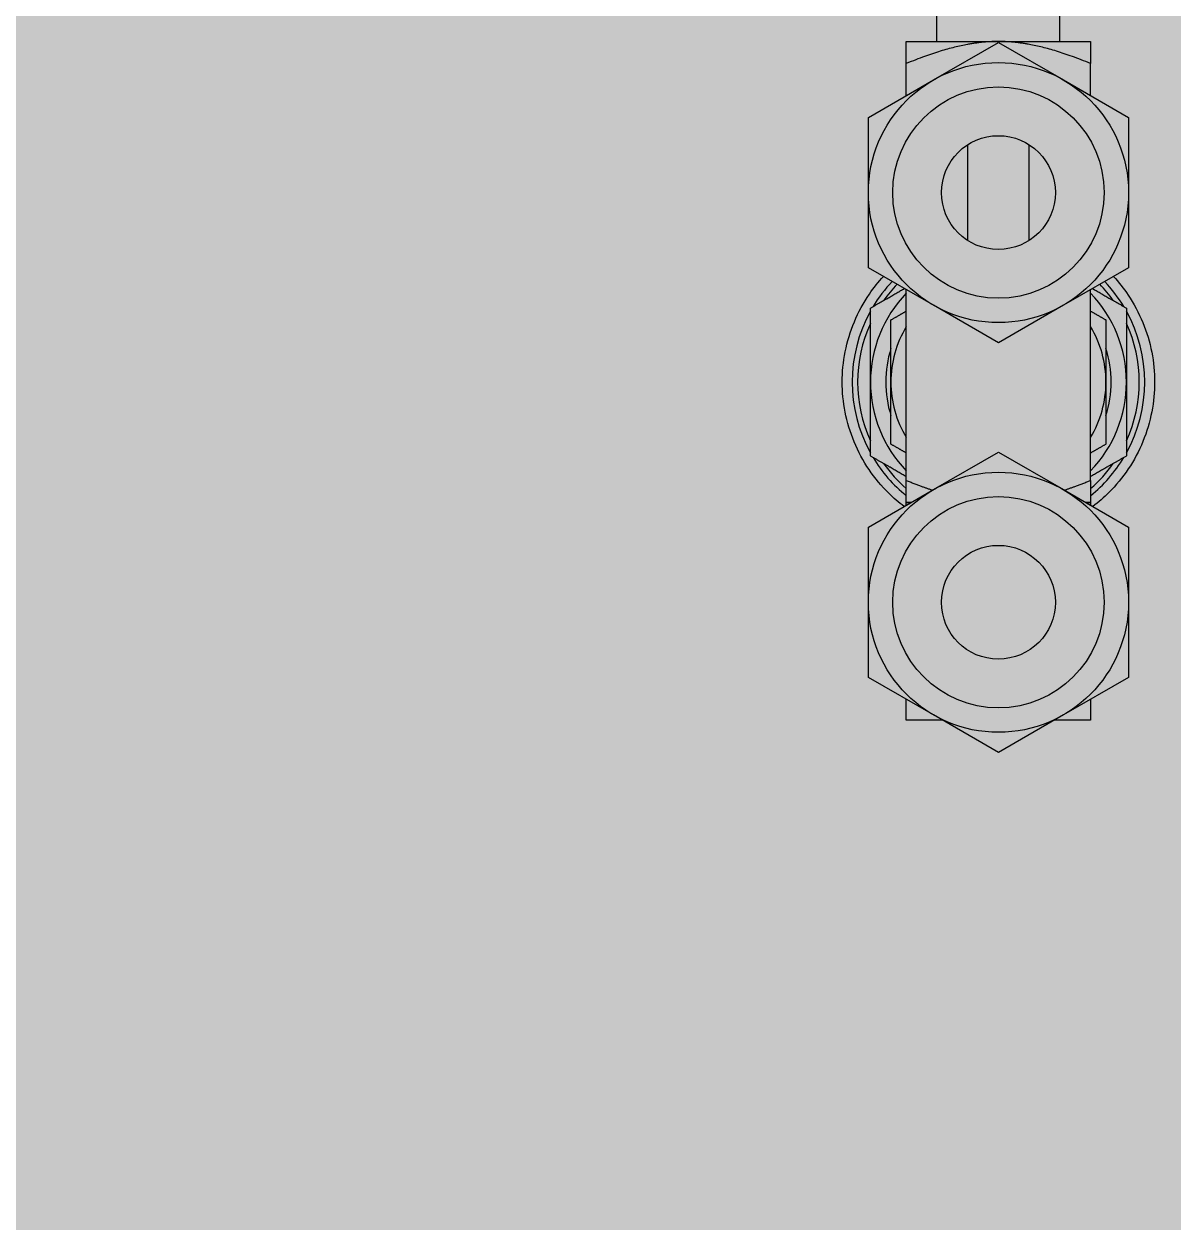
# Model space of a CAD drawing. Header units: millimetres. Extents: x -18489 to 17339, y -1599 to 10961.
# Drawn here: x -14378.32 to -14355.91, y 2960.83 to 2984.2 of the extents above; entities that cross this region are included whole.
import ezdxf

# ---------------------------------------------------------------- set-up
doc = ezdxf.new("R2010")
doc.units = ezdxf.units.MM
for name, color, linetype in [('188K-SM-03-F10-MECH-EQ-Y2257103$0$0 Xref', 8, 'Continuous'), ('188K-SM-03-F10-MECH-EQ-Y2257103$0$M-EQU-FOUNDATION', 8, 'Continuous'), ('188K-SM-03-F10-MECH-EQ-Y2257103$0$Micron CUP L10 HVAC EQU$0$M-MECH-EQU', 136, 'Continuous'), ('188K-SM-03-F10-MECH-EQ-Y2257103$0$Micron CUP L10 HVAC EQU$0$M-PHASE1 AREA', 252, 'Continuous')]:
    doc.layers.add(name, color=color, linetype=linetype)

# ---------------------------------------------------------------- blocks, each defined once
blk = doc.blocks.new('188K-SM-03-F10-MECH-EQ-Y2257103$0$Micron CUP L10 HVAC EQU$0$A$C0c53ceb0')
at = {"layer": '188K-SM-03-F10-MECH-EQ-Y2257103$0$Micron CUP L10 HVAC EQU$0$M-PHASE1 AREA'}
for p, q in [((17826.39114, 20664.45487), (17826.39114, 20681.81017)), ((17850.36686, 20664.45487), (17850.36686, 20681.06108)), ((17820.3972, 20664.45487), (17838.379, 20664.45487)), ((17820.3972, 20660.15459), (17820.3972, 20664.45487)), ((17825.69184, 20656.9595), (17838.379, 20664.28444)), ((17838.379, 20664.45487), (17856.36079, 20664.45487)), ((17838.379, 20664.28444), (17851.06615, 20656.9595)), ((17856.36079, 20664.45487), (17856.36079, 20660.15459)), ((17820.3972, 20653.90264), (17820.3972, 20660.15459)), ((17856.36079, 20653.90264), (17856.36079, 20660.15459)), ((17813.00469, 20649.63457), (17825.69184, 20656.9595)), ((17851.06615, 20656.9595), (17863.75331, 20649.63457)), ((17813.00469, 20634.98471), (17813.00469, 20649.63457)), ((17863.75331, 20649.63457), (17863.75331, 20634.98471)), ((17832.38507, 20625.64068), (17832.38507, 20644.32873)), ((17844.37293, 20625.64068), (17844.37293, 20644.32873)), ((17813.00469, 20620.33484), (17813.00469, 20634.98471)), ((17863.75331, 20634.98471), (17863.75331, 20620.33484)), ((17825.69184, 20613.00991), (17813.00469, 20620.33484)), ((17863.75331, 20620.33484), (17851.06615, 20613.00991)), ((17820.3972, 20578.84617), (17820.3972, 20616.06677)), ((17856.36079, 20578.84617), (17856.36079, 20616.06677)), ((17838.379, 20605.68498), (17825.69184, 20613.00991)), ((17851.06615, 20613.00991), (17838.379, 20605.68498)), ((17825.69184, 20577.04041), (17838.379, 20584.36535)), ((17838.379, 20584.36535), (17851.06615, 20577.04041)), ((17813.00469, 20569.71548), (17825.69184, 20577.04041)), ((17820.3972, 20574.54589), (17820.3972, 20578.84617)), ((17851.06615, 20577.04041), (17863.75331, 20569.71548)), ((17856.36079, 20578.84617), (17856.36079, 20574.54589)), ((17820.3972, 20573.98355), (17820.3972, 20574.54589)), ((17820.3972, 20574.54589), (17821.37121, 20574.54589)), ((17821.37121, 20574.54589), (17820.3972, 20574.54589)), ((17855.38679, 20574.54589), (17856.36079, 20574.54589)), ((17856.36079, 20574.54589), (17855.38679, 20574.54589)), ((17856.36079, 20574.54589), (17856.36079, 20573.98355)), ((17813.00469, 20555.06562), (17813.00469, 20569.71548)), ((17863.75331, 20569.71548), (17863.75331, 20555.06562)), ((17813.00469, 20540.41575), (17813.00469, 20555.06562)), ((17863.75331, 20555.06562), (17863.75331, 20540.41575)), ((17825.69184, 20533.09082), (17813.00469, 20540.41575)), ((17863.75331, 20540.41575), (17851.06615, 20533.09082)), ((17820.3972, 20532.08888), (17820.3972, 20536.14768)), ((17856.36079, 20536.14768), (17856.36079, 20532.08888)), ((17838.379, 20525.76588), (17825.69184, 20533.09082)), ((17851.06615, 20533.09082), (17838.379, 20525.76588)), ((17827.42726, 20532.08888), (17820.3972, 20532.08888)), ((17856.36079, 20532.08888), (17849.33074, 20532.08888))]:
    blk.add_line(p, q, dxfattribs=at)
for centre, radius in [((17838.379, 20634.98471), 25.37431), ((17838.379, 20634.98471), 20.61663), ((17838.379, 20634.98471), 11.10126), ((17838.379, 20555.06562), 25.37431), ((17838.379, 20555.06562), 20.61663), ((17838.379, 20555.06562), 11.10126)]:
    blk.add_circle(centre, radius, dxfattribs=at)
for radius, start, end in [(28.5461, 136.5572391, 148.9679646), (27.47219, 136.0212831, 144.6199773), (27.47219, 35.3800227, 43.9787169), (28.5461, 31.0320354, 43.4427609), (24.97472, 136.0544804, 179.9999981), (24.97472, 359.9999988, 43.9455196), (28.5461, 151.0320354, 208.9679646), (28.5461, 331.0320354, 28.9679646), (27.47219, 155.3800227, 204.6199773), (20.97876, 148.9972809, 180.0000019), (20.97876, 0, 31.0027191), (27.47219, 335.3800227, 24.6199773), (21.97775, 162.6585572, 197.3414428), (21.97775, 342.6585572, 17.3414428), (24.97472, 179.9999981, 223.9455196), (20.97876, 180.0000019, 211.0027191), (24.97472, 316.0544804, 359.9999988), (20.97876, 328.9972809, 0), (28.5461, 211.0320354, 230.9556865), (27.47219, 215.3800227, 229.1148071), (28.5461, 309.0443135, 328.9679646), (27.47219, 310.8851929, 324.6199773)]:
    blk.add_arc((17838.379, 20598.02213), radius, start, end, dxfattribs=at)
for points, weights in [([(17838.379, 20664.45487), (17830.9307, 20664.45487), (17820.3972, 20660.15459)], [5.37823954135, 5.37823954135, 4.45547951944]), ([(17856.36079, 20660.15459), (17845.8273, 20664.45487), (17838.379, 20664.45487)], [4.45547951944, 5.37823954135, 5.37823954135]), ([(17813.40428, 20612.44129), (17816.90227, 20614.46085), (17820.0405, 20616.27271)], [1.53912738948, 1.59914197789, 1.62890295187]), ([(17856.71749, 20616.27271), (17859.85573, 20614.46085), (17863.35372, 20612.44129)], [1.62890295138, 1.59914197742, 1.53912738902]), ([(17813.40428, 20598.02213), (17813.40428, 20604.71408), (17813.40428, 20612.44129)], [1.65817930755, 1.65817929973, 1.53912738964]), ([(17863.35372, 20612.44129), (17863.35372, 20604.71408), (17863.35372, 20598.02213)], [1.53912739155, 1.65817931453, 1.6581793096]), ([(17817.40024, 20610.13422), (17818.94764, 20611.02761), (17820.3972, 20611.86452)], [1.34926624729, 1.37647081417, 1.39658410901]), ([(17817.40024, 20598.02213), (17817.40024, 20603.64337), (17817.40024, 20610.13422)], [1.45363235515, 1.45363236157, 1.34926624769]), ([(17856.36079, 20611.86452), (17857.81036, 20611.02761), (17859.35776, 20610.13422)], [1.39658410892, 1.37647081408, 1.3492662472]), ([(17859.35776, 20610.13422), (17859.35776, 20603.64337), (17859.35776, 20598.02213)], [1.34926624701, 1.45363235442, 1.45363235442]), ([(17813.40428, 20583.60297), (17813.40428, 20591.33017), (17813.40428, 20598.02213)], [1.53912739288, 1.65817931886, 1.65817931103]), ([(17817.40024, 20585.91003), (17817.40024, 20592.40088), (17817.40024, 20598.02213)], [1.34926625137, 1.45363235271, 1.45363235912]), ([(17859.35776, 20598.02213), (17859.35776, 20592.40088), (17859.35776, 20585.91003)], [1.45363235442, 1.45363235443, 1.34926624701]), ([(17863.35372, 20598.02213), (17863.35372, 20591.33017), (17863.35372, 20583.60297)], [1.6581793096, 1.65817930468, 1.53912739155]), ([(17820.3972, 20584.17973), (17818.94764, 20585.01664), (17817.40024, 20585.91003)], [1.39658410911, 1.37647081426, 1.34926624738]), ([(17859.35776, 20585.91003), (17857.81036, 20585.01664), (17856.36079, 20584.17973)], [1.34926624736, 1.37647081424, 1.39658410908]), ([(17820.3972, 20579.5656), (17817.09734, 20581.47078), (17813.40428, 20583.60297)], [1.6322572289, 1.60262687128, 1.53912738926]), ([(17863.35372, 20583.60297), (17859.66066, 20581.47078), (17856.36079, 20579.5656)], [1.53912738902, 1.60262687103, 1.63225722864]), ([(17820.3972, 20578.84617), (17823.12904, 20577.73091), (17825.50479, 20576.93242)], [4.45547951945, 4.66296781288, 4.82380108128]), ([(17851.2532, 20576.93242), (17853.62896, 20577.73091), (17856.36079, 20578.84617)], [4.82380108128, 4.66296781288, 4.45547951945])]:
    blk.add_rational_spline(points, weights, degree=2, dxfattribs=at)
for points, knots in [([(17819.97478, 20573.73983), (17818.90327, 20574.55235), (17817.90197, 20575.42289), (17815.58973, 20577.70342), (17814.28964, 20579.25477), (17812.00782, 20582.62499), (17811.02591, 20584.44372), (17809.45466, 20588.22687), (17808.86407, 20590.19416), (17808.0916, 20594.13859), (17807.90985, 20596.11576), (17807.90985, 20599.95141), (17808.09593, 20601.94581), (17808.88019, 20605.91389), (17809.47816, 20607.8876), (17811.06332, 20611.67643), (17812.05165, 20613.49425), (17814.03699, 20616.40842), (17814.96061, 20617.5674), (17815.94377, 20618.6379)], [1.897884356, 1.897884356, 1.897884356, 1.897884356, 2.291760226, 2.291760226, 2.889241153, 2.889241153, 3.48672208, 3.48672208, 4.084203008, 4.084203008, 4.681683935, 4.681683935, 5.286346192, 5.286346192, 5.891008448, 5.891008448, 6.495670705, 6.495670705, 6.938055327, 6.938055327, 6.938055327, 6.938055327]), ([(17860.81429, 20618.63795), (17861.84559, 20617.51501), (17862.81263, 20616.29296), (17864.80548, 20613.32095), (17865.77067, 20611.51957), (17867.31828, 20607.76905), (17867.90179, 20605.81729), (17868.66682, 20601.89607), (17868.84815, 20599.92656), (17868.84815, 20596.1329), (17868.66965, 20594.17303), (17867.91048, 20590.26128), (17867.32993, 20588.30939), (17865.78483, 20584.55312), (17864.81907, 20582.74595), (17862.57434, 20579.39354), (17861.29519, 20577.84843), (17858.96371, 20575.51695), (17857.91208, 20574.59584), (17856.78324, 20573.7398)], [-6.937554866, -6.937554866, -6.937554866, -6.937554866, -6.472336139, -6.472336139, -5.875459494, -5.875459494, -5.278582849, -5.278582849, -4.681706203, -4.681706203, -4.08959664, -4.08959664, -3.497487076, -3.497487076, -2.905377513, -2.905377513, -2.31326795, -2.31326795, -1.898634231, -1.898634231, -1.898634231, -1.898634231])]:
    blk.add_open_spline(points, degree=3, knots=knots, dxfattribs=at)
blk = doc.blocks.new('188K-SM-03-F10-MECH-EQ-Y2257103$0$Micron CUP L10 HVAC EQU')
at = {"layer": '188K-SM-03-F10-MECH-EQ-Y2257103$0$Micron CUP L10 HVAC EQU$0$M-MECH-EQU'}
blk.add_blockref('188K-SM-03-F10-MECH-EQ-Y2257103$0$Micron CUP L10 HVAC EQU$0$A$C0c53ceb0', (-206166.7, 2082.18), dxfattribs=at)
blk = doc.blocks.new('188K-SM-03-F10-MECH-EQ-Y2257103')
at = {"layer": '188K-SM-03-F10-MECH-EQ-Y2257103$0$M-EQU-FOUNDATION'}
h = blk.add_hatch(dxfattribs=at)
h.set_pattern_fill('AR-CONC', color=256, scale=0.1)
h.set_pattern_definition([(50, (4473.521, 709.199), (18.218467, -1.593909), [1.905, -20.955]), (355, (4473.521, 709.2), (-3.524342, 19.105685), [1.524, -16.764058]), (100.45144, (4475.04, 709.066), (14.694125, 17.511775), [1.619001, -17.809024]), (46.1842, (4473.521, 714.28), (27.107904, -4.204233), [2.8575, -31.4325]), (96.63556, (4475.78, 713.93), (23.740413, 24.742612), [2.428502, -26.71356]), (351.18415, (4473.52, 714.28), (23.740413, 24.742612), [2.285997, -25.145973]), (21, (4476.061, 713.009), (15.161439, -10.22652), [1.905, -20.955]), (326, (4476.061, 713.01), (6.180203, 18.418797), [1.524, -16.764]), (71.45144, (4477.325, 712.157), (21.341642, 8.192277), [1.619001, -17.808994]), (37.5, (4473.5214, 709.199), (0.3088603, 8.4555039), [0, -16.5608, 0, -17.018, 0, -16.8275]), (7.5, (4473.521, 709.199), (6.6819663, 10.0180575), [0, -9.7028, 0, -16.1798, 0, -6.4135]), (327.5, (4467.857, 709.199), (13.5590595, -0.5728744), [0, -6.35, 0, -19.812, 0, -26.289]), (317.5, (4465.317, 709.199), (14.812918, 2.542649), [0, -8.255, 0, -13.1572, 0, -18.669])])
h.paths.add_polyline_path([(-14928.149, 5602.459), (-14278.149, 5602.459), (-14278.149, 1902.459), (-14928.149, 1902.459)], flags=16)
h.paths.add_polyline_path([(-14933.149, 5607.459), (-14273.149, 5607.459), (-14273.149, 1897.459), (-14933.149, 1897.459)])
h = blk.add_hatch(dxfattribs=at)
h.set_pattern_fill('AR-CONC', color=256, scale=0.3)
h.set_pattern_definition([(50, (4473.52, 709.2), (54.6554, -4.78173), [5.715, -62.865]), (355, (4473.52, 709.2), (-10.57303, 57.31705), [4.572, -50.29218]), (100.45144, (4478.076, 708.8), (44.08237, 52.53533), [4.857, -53.42707]), (46.1842, (4473.52, 724.44), (81.32371, -12.6127), [8.5725, -94.2975]), (96.63556, (4480.3, 723.39), (71.22124, 74.22784), [7.2855, -80.14068]), (351.18415, (4473.52, 724.44), (71.22124, 74.22784), [6.858, -75.43792]), (21, (4481.14, 720.63), (45.48432, -30.67956), [5.715, -62.865]), (326, (4481.14, 720.63), (18.54061, 55.25639), [4.572, -50.292]), (71.45144, (4484.93, 718.07), (64.02493, 24.57683), [4.857, -53.42698]), (37.5, (4473.521, 709.2), (0.926581, 25.366512), [0, -49.6824, 0, -51.054, 0, -50.4825]), (7.5, (4473.52, 709.2), (20.0459, 30.054172), [0, -29.1084, 0, -48.5394, 0, -19.2405]), (327.5, (4456.529, 709.2), (40.677179, -1.718623), [0, -19.05, 0, -59.436, 0, -78.867]), (317.5, (4448.91, 709.2), (44.438754, 7.62795), [0, -24.765, 0, -39.4716, 0, -56.007])])
h.paths.add_polyline_path([(-14918.149, 5592.459), (-14288.149, 5592.459), (-14288.149, 1912.459), (-14918.149, 1912.459)])
at = {"layer": '188K-SM-03-F10-MECH-EQ-Y2257103$0$0 Xref', "xscale": 0.1, "yscale": 0.1, "zscale": 0.1}
blk.add_blockref('188K-SM-03-F10-MECH-EQ-Y2257103$0$Micron CUP L10 HVAC EQU', (4473.521, 709.199), dxfattribs=at)

msp = doc.modelspace()

# ---------------------------------------------------------------- block references
msp.add_blockref('188K-SM-03-F10-MECH-EQ-Y2257103', (0, 0))

doc.saveas('drawing.dxf')
